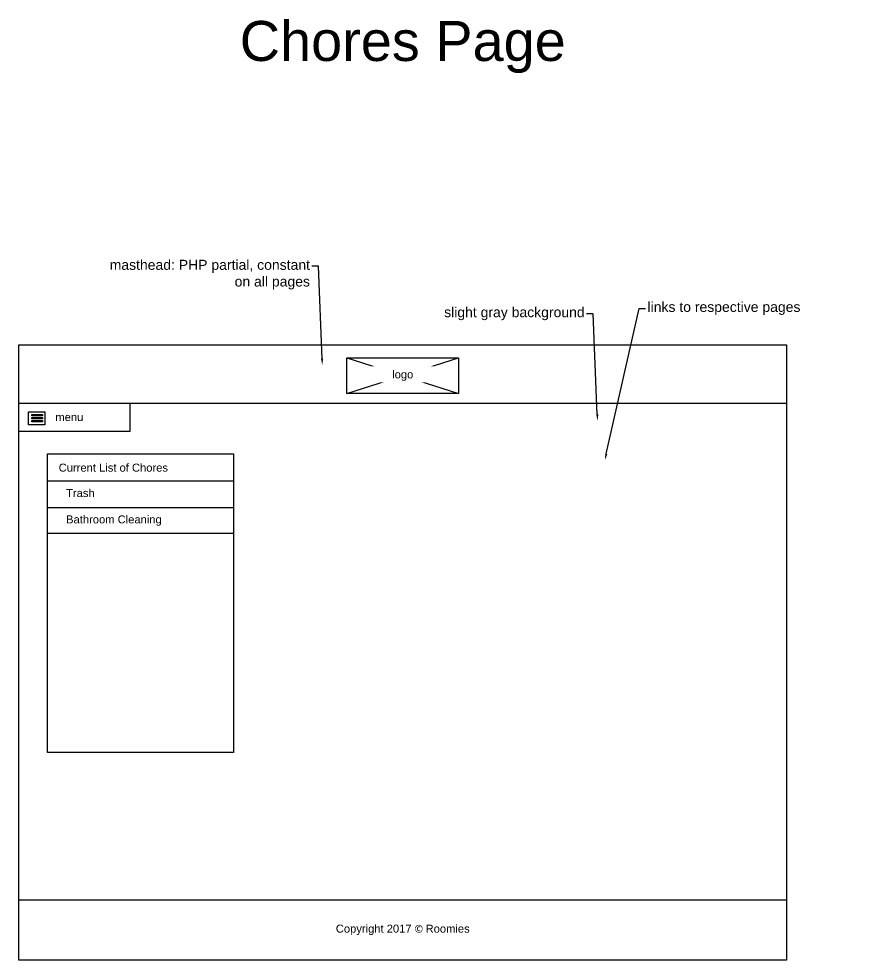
# Model space of a CAD drawing. Header units: millimetres. Extents: x 75 to 24598, y -10362 to 962.
# Drawn here: x 22517 to 24598, y -3243 to -890 of the extents above; entities that cross this region are included whole.
import ezdxf
from ezdxf import colors
from ezdxf.entities.mleader import LeaderData, LeaderLine
from ezdxf.math import Vec2, Vec3

# ---------------------------------------------------------------- set-up
doc = ezdxf.new("R2010")
doc.units = ezdxf.units.MM
doc.header["$MEASUREMENT"] = 0
doc.styles.get("Standard").update_dxf_attribs({"font": 'arial.ttf', "height": 16})

msp = doc.modelspace()

# ---------------------------------------------------------------- linework, layer by layer
for p, q in [((23337.3, -1737.7), (23616.4, -1826.2)), ((23337.3, -1826.2), (23616.4, -1737.7)), ((22516.9, -1850.9), (24436.9, -1850.9)), ((22516.9, -1850.9), (22868.3, -1850.9)), ((22795.3, -1921.1), (22795.3, -1850.9)), ((22516.9, -1921.1), (22795.3, -1921.1)), ((22588.8, -2044.6), (23053.8, -2044.6)), ((22588.8, -2111.6), (23053.8, -2111.6)), ((22588.8, -2175.4), (23053.8, -2175.4))]:
    msp.add_line(p, q)
at = {"lineweight": 30}
msp.add_line((22516.9, -3091.9), (24436.9, -3091.9), dxfattribs=at)
msp.add_lwpolyline([(22516.9, -1705), (24436.9, -1705), (24436.9, -3242.7), (22516.9, -3242.7)], close=True, dxfattribs=at)
for points in [[(23337.3, -1737.7), (23616.4, -1737.7), (23616.4, -1826.2), (23337.3, -1826.2)], [(22540.9, -1872.1), (22581.7, -1872.1), (22581.7, -1904.7), (22540.9, -1904.7)], [(22549.7, -1879.2), (22575.7, -1879.2), (22575.7, -1882.1), (22549.7, -1882.1)], [(22549.7, -1886.6), (22575.7, -1886.6), (22575.7, -1889.6), (22549.7, -1889.6)], [(22549.7, -1894), (22575.7, -1894), (22575.7, -1897), (22549.7, -1897)], [(22588.8, -1977.5), (23053.8, -1977.5), (23053.8, -2723.7), (22588.8, -2723.7)]]:
    msp.add_lwpolyline(points, close=True)

# ---------------------------------------------------------------- texts
for s, width, insert, char_height, attachment_point in [('Chores Page', 1569.909, (23476.9, -960.7), 100, 5), ('menu', 202.197, (22608.2, -1885.6), 20, 4), ('Current List of Chores', 318.667, (22616.6, -2012), 20, 4), ('Trash', 202.197, (22635.1, -2075.5), 20, 4), ('Bathroom Cleaning', 313.747, (22635.1, -2144.2), 20, 4), ('Copyright 2017 {\\fMicrosoft JhengHei Light|b0|i0|c136|p34;\\H0.95833x;©\\fMicrosoft JhengHei Light|b0|i0|c0|p34; }Roomies', 757.039, (23476.9, -3166.9), 20, 5)]:
    msp.add_mtext_dynamic_manual_height_columns(s, width=width, gutter_width=10, heights=[0], dxfattribs=dict(insert=insert, char_height=char_height, attachment_point=attachment_point))

# ---------------------------------------------------------------- leaders
at = {"color": 1}
ml = msp.add_multileader_mtext('Standard', dxfattribs=at)
ml.set_content('masthead: PHP partial, constant on all pages', color=1)
ml.set_leader_properties()
ml.build(insert=Vec2(0, 0))
ml.multileader.update_dxf_attribs({"dogleg_length": 16, "arrow_head_size": 16})
ctx = ml.context
ctx.base_point, ctx.char_height, ctx.arrow_head_size, ctx.landing_gap_size, ctx.plane_origin = Vec3(22741.6, -1508.7), 25, 16, 5, Vec3(22851.7, -1520.4)
ctx.text_align_type = 2
notes = []
notes.append((ctx, [(1, (1, 1, 0), (23265.9, -1508.7), (-1, 0), 16, [(0, [(23275.7, -1755.7)], 0, [])])]))
ctx.mtext.insert, ctx.mtext.width, ctx.mtext.alignment, ctx.mtext.flow_direction = Vec3(23244.9, -1492.5), 509.252, 3, 5
ml = msp.add_multileader_mtext('Standard', dxfattribs=at)
ml.set_content('links to respective pages', color=1)
ml.set_leader_properties()
ml.build(insert=Vec2(0, 0))
ml.multileader.update_dxf_attribs({"dogleg_length": 16, "arrow_head_size": 16})
ctx = ml.context
ctx.base_point, ctx.char_height, ctx.arrow_head_size, ctx.landing_gap_size, ctx.plane_origin = Vec3(24084, -1613.9), 25, 16, 5, Vec3(24043.7, -1625.7)
notes.append((ctx, [(0, (1, 1, 0), (24068, -1613.9), (1, 0), 16, [(0, [(23982.4, -1993.1)], 0, [])])]))
ctx.mtext.insert, ctx.mtext.width, ctx.mtext.flow_direction = Vec3(24089, -1597.7), 509.252, 5
for ctx, leaders in notes:
    for number, flags, end, landing, length, lines in leaders:
        leader = LeaderData()
        leader.index, (leader.has_last_leader_line, leader.has_dogleg_vector, leader.attachment_direction) = number, flags
        leader.last_leader_point, leader.dogleg_vector, leader.dogleg_length = Vec3(end), Vec3(landing), length
        for number, points, colour, breaks in lines:
            line = LeaderLine()
            line.index, line.vertices, line.color, line.breaks = number, Vec3.list(points), colors.encode_raw_color(colour), breaks
            leader.lines.append(line)
        ctx.leaders.append(leader)

# ---------------------------------------------------------------- next in the draw order: texts
at = {"insert": (23476.9, -1781.9), "char_height": 20, "attachment_point": 5, "bg_fill": 3, "box_fill_scale": 1.5, "bg_fill_color": 256, "bg_fill_transparency": 0}
msp.add_mtext_dynamic_manual_height_columns('logo', width=202.197, gutter_width=10, heights=[0], dxfattribs=at)

# ---------------------------------------------------------------- next in the draw order: leaders
at = {"color": 1}
ml = msp.add_multileader_mtext('Standard', dxfattribs=at)
ml.set_content('slight gray background', color=1)
ml.set_leader_properties()
ml.build(insert=Vec2(0, 0))
ml.multileader.update_dxf_attribs({"dogleg_length": 16, "arrow_head_size": 16})
ctx = ml.context
ctx.base_point, ctx.char_height, ctx.arrow_head_size, ctx.landing_gap_size, ctx.plane_origin = Vec3(23579, -1627.1), 25, 16, 5, Vec3(23538.6, -1638.8)
ctx.text_align_type = 2
notes = []
notes.append((ctx, [(1, (1, 1, 0), (23952.8, -1627.1), (-1, 0), 16, [(0, [(23964.1, -1894.9)], 0, [])])]))
ctx.mtext.insert, ctx.mtext.width, ctx.mtext.alignment, ctx.mtext.flow_direction = Vec3(23931.8, -1610.9), 509.252, 3, 5
for ctx, leaders in notes:
    for number, flags, end, landing, length, lines in leaders:
        leader = LeaderData()
        leader.index, (leader.has_last_leader_line, leader.has_dogleg_vector, leader.attachment_direction) = number, flags
        leader.last_leader_point, leader.dogleg_vector, leader.dogleg_length = Vec3(end), Vec3(landing), length
        for number, points, colour, breaks in lines:
            line = LeaderLine()
            line.index, line.vertices, line.color, line.breaks = number, Vec3.list(points), colors.encode_raw_color(colour), breaks
            leader.lines.append(line)
        ctx.leaders.append(leader)

doc.saveas('drawing.dxf')
